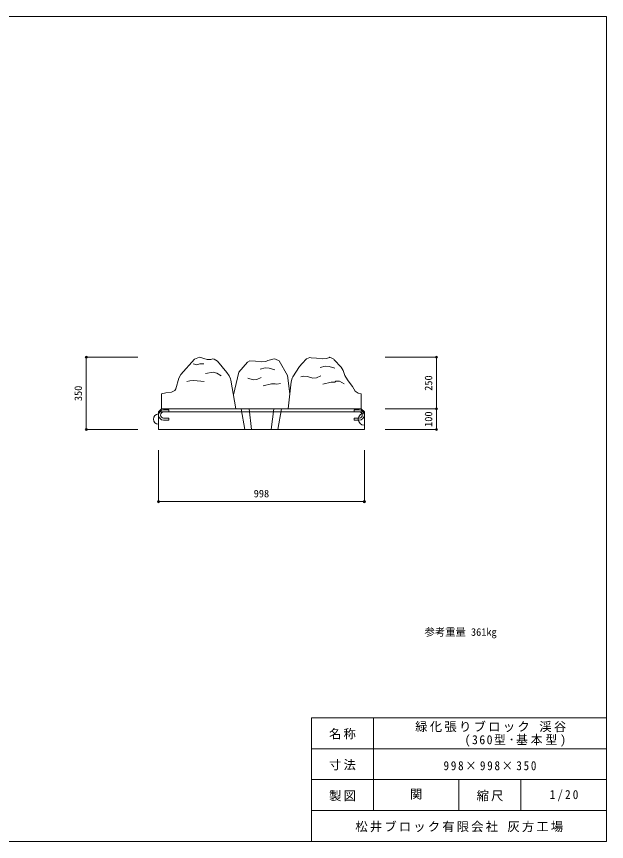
# Model space of a CAD drawing. Units: millimetres, scale not verified. Extents: x 110 to 5830, y 100 to 4100.
# Drawn here: x 2970 to 5830, y 100 to 4100 of the extents above; entities that cross this region are included whole.
import ezdxf
from ezdxf.enums import TextEntityAlignment as Align

# ---------------------------------------------------------------- set-up
doc = ezdxf.new("R2010")
doc.units = ezdxf.units.MM
doc.header["$LTSCALE"] = 20
doc.header["$PDMODE"] = 32
doc.header["$PDSIZE"] = 10
for name, color, linetype, lineweight in [('_0-0_', 7, 'Continuous', 18), ('_0-1_', 7, 'Continuous', 18), ('_0-2_', 4, 'Continuous', 9)]:
    doc.layers.add(name, color=color, linetype=linetype, lineweight=lineweight)
doc.styles.add('ＭＳ ゴシック', font='')
doc.styles.get('ＭＳ ゴシック').set_extended_font_data('MS Gothic')

msp = doc.modelspace()

# ---------------------------------------------------------------- linework, layer by layer
at = {"layer": '_0-0_'}
for p, q in [((110, 4100), (5830, 4100)), ((5830, 100), (5830, 4100)), ((5830, 700), (4400, 700)), ((4400, 100), (4400, 700)), ((4700, 250), (4700, 700)), ((5830, 550), (4400, 550)), ((5830, 400), (4400, 400)), ((5115, 250), (5115, 400)), ((5415, 250), (5415, 400)), ((5830, 250), (4400, 250)), ((110, 100), (5830, 100))]:
    msp.add_line(p, q, dxfattribs=at)
at = {"layer": '_0-1_'}
for p, q in [((3832.06, 2439.06), (3857.32, 2447.8)), ((3857.32, 2447.8), (3894.45, 2436.79)), ((3921.78, 2440.79), (3912.06, 2437.69)), ((3928.13, 2438.94), (3921.78, 2440.79)), ((4375.48, 2440.6), (4353.96, 2418.28)), ((4375.48, 2440.6), (4392.28, 2446.11)), ((4392.28, 2446.11), (4397.9, 2445.15)), ((4397.9, 2445.15), (4424.26, 2443.84)), ((4455.22, 2439.84), (4424.26, 2443.84)), ((4455.22, 2439.84), (4474.42, 2442.28)), ((4474.42, 2442.28), (4484.92, 2446.47)), ((4487.68, 2447.16), (4484.92, 2446.47)), ((4488.69, 2447.72), (4487.68, 2447.16)), ((4489.64, 2447.8), (4488.69, 2447.72)), ((4489.64, 2447.8), (4507.61, 2437.82)), ((3766.63, 2363.67), (3832.06, 2439.06)), ((3825.94, 2416.45), (3843.65, 2411.06)), ((3859.08, 2416.2), (3843.65, 2411.06)), ((3859.08, 2416.2), (3878.13, 2416.45)), ((3894.45, 2436.79), (3912.06, 2437.69)), ((3928.13, 2438.94), (3944.17, 2428.5)), ((3928.13, 2438.94), (3944.17, 2428.5)), ((3944.17, 2428.5), (3989.97, 2373.91)), ((4048.55, 2376.26), (4089.65, 2423.93)), ((4089.65, 2423.93), (4101.54, 2430.73)), ((4101.54, 2430.73), (4127.95, 2429.41)), ((4158.9, 2425.41), (4127.95, 2429.41)), ((4158.9, 2425.41), (4178.11, 2427.85)), ((4178.11, 2427.85), (4188.6, 2432.05)), ((4219.42, 2439.75), (4188.6, 2432.05)), ((4226.26, 2438.82), (4219.42, 2439.75)), ((4226.26, 2438.82), (4242.55, 2429.77)), ((4242.55, 2429.77), (4283.63, 2359.82)), ((4341.7, 2402.61), (4310.14, 2352.31)), ((4341.7, 2402.61), (4353.96, 2418.28)), ((4465.73, 2404.2), (4442.07, 2398.94)), ((4465.73, 2404.2), (4485.07, 2403.49)), ((4485.07, 2403.49), (4512.63, 2395.23)), ((4507.61, 2437.82), (4509.33, 2435.74)), ((4543.05, 2399.91), (4509.33, 2435.74)), ((3757.35, 2346.49), (3766.63, 2363.67)), ((3923.47, 2375.08), (3886.92, 2369.23)), ((3923.47, 2375.08), (3941.72, 2371.21)), ((3962.09, 2357.97), (3941.72, 2371.21)), ((3989.97, 2373.91), (4000.41, 2357.09)), ((4021.58, 2265.26), (4048.55, 2376.26)), ((4175.57, 2396.15), (4151.91, 2390.9)), ((4175.57, 2396.15), (4194.91, 2395.45)), ((4194.91, 2395.45), (4222.47, 2387.18)), ((4543.05, 2399.91), (4553.42, 2383.26)), ((4562.22, 2359.8), (4553.42, 2383.26)), ((3742.5, 2294.08), (3757.35, 2346.49)), ((3796.42, 2330.56), (3810.32, 2333.64)), ((3830.04, 2334.88), (3810.32, 2333.64)), ((3830.04, 2334.88), (3879.5, 2330.24)), ((4006.76, 2342.58), (4000.41, 2357.09)), ((4009.63, 2336.03), (4006.76, 2342.58)), ((4009.63, 2336.03), (4032.98, 2197.8)), ((4090.84, 2346.89), (4116.43, 2338.36)), ((4134.86, 2339.67), (4116.43, 2338.36)), ((4134.86, 2339.67), (4155.63, 2350.05)), ((4231.42, 2317.52), (4249.12, 2320.65)), ((4283.63, 2359.82), (4295.13, 2270.71)), ((4301.07, 2327.9), (4287.55, 2197.8)), ((4301.07, 2327.9), (4306.96, 2346.59)), ((4306.96, 2346.59), (4310.14, 2352.31)), ((4361.76, 2355.92), (4348.36, 2352.95)), ((4381.01, 2354.93), (4361.76, 2355.92)), ((4381.01, 2354.93), (4406.59, 2346.4)), ((4425.02, 2347.71), (4406.59, 2346.4)), ((4425.02, 2347.71), (4445.79, 2358.09)), ((4495.52, 2327.73), (4455.07, 2317.25)), ((4495.52, 2327.73), (4512.56, 2327.52)), ((4518.43, 2331.79), (4512.56, 2327.52)), ((4518.43, 2331.79), (4535.18, 2332.67)), ((4535.18, 2332.67), (4558.86, 2319.01)), ((4566.89, 2351.17), (4562.22, 2359.8)), ((4577.58, 2334.32), (4566.89, 2351.17)), ((4577.58, 2334.32), (4598.69, 2305.6)), ((3737.56, 2287.26), (3721.73, 2278.29)), ((3737.56, 2287.26), (3742.5, 2294.08)), ((4205.36, 2319.69), (4164.91, 2309.2)), ((4205.36, 2319.69), (4224.65, 2319.45)), ((4231.42, 2317.52), (4224.65, 2319.45)), ((4611.27, 2284.04), (4598.69, 2305.6)), ((4626.08, 2273.27), (4611.27, 2284.04)), ((3693.36, 2275.81), (3673.35, 2269.94)), ((3673.35, 2197.8), (3673.35, 2269.94)), ((3721.73, 2278.29), (3693.36, 2275.81)), ((4626.08, 2273.27), (4641.35, 2269.94)), ((4641.35, 2197.8), (4641.35, 2269.94)), ((3658.35, 2182.8), (3673.35, 2197.8)), ((3658.35, 2182.8), (4656.35, 2182.8)), ((3658.35, 2182.8), (3658.35, 2097.8)), ((3673.35, 2197.8), (4641.35, 2197.8)), ((3708.35, 2192.8), (3683.35, 2192.8)), ((3708.35, 2182.8), (3683.35, 2182.8)), ((3708.35, 2192.8), (3708.35, 2182.8)), ((4059.85, 2197.8), (4077.35, 2097.8)), ((4109.85, 2097.8), (4097.35, 2197.8)), ((4204.85, 2097.8), (4217.35, 2197.8)), ((4254.85, 2197.8), (4237.35, 2097.8)), ((4606.35, 2192.8), (4631.35, 2192.8)), ((4606.35, 2192.8), (4606.35, 2182.8)), ((4606.35, 2182.8), (4631.35, 2182.8)), ((4641.35, 2197.8), (4656.35, 2182.8)), ((4656.35, 2097.8), (4656.35, 2182.8)), ((3708.35, 2152.8), (3683.35, 2152.8)), ((3708.35, 2142.8), (3683.35, 2142.8)), ((3708.35, 2152.8), (3708.35, 2142.8)), ((4606.35, 2152.8), (4631.35, 2152.8)), ((4606.35, 2152.8), (4606.35, 2142.8)), ((4606.35, 2142.8), (4631.35, 2142.8)), ((3658.35, 2097.8), (4656.35, 2097.8))]:
    msp.add_line(p, q, dxfattribs=at)
for centre, radius, start, end in [((3658.35, 2147.8), 25, 90, 270), ((3683.35, 2167.8), 25, 90, 270), ((3683.35, 2167.8), 15, 90, 270), ((4656.35, 2147.8), 30, 90, 270), ((4631.35, 2167.8), 25, 270, 90), ((4631.35, 2167.8), 15, 270, 90)]:
    msp.add_arc(centre, radius, start, end, dxfattribs=at)
at = {"layer": '_0-2_'}
for p, q in [((3308.35, 2097.8), (3308.35, 2447.8)), ((3308.35, 2447.8), (3558.35, 2447.8)), ((5006.35, 2447.8), (4756.35, 2447.8)), ((5006.35, 2097.8), (5006.35, 2447.8)), ((5006.35, 2197.8), (4756.35, 2197.8)), ((3308.35, 2097.8), (3558.35, 2097.8)), ((5006.35, 2097.8), (4756.35, 2097.8)), ((3658.35, 1747.8), (3658.35, 1997.8)), ((4656.35, 1747.8), (4656.35, 1997.8)), ((3658.35, 1747.8), (4656.35, 1747.8)), ((4106.35, 1747.8), (4207.35, 1747.8))]:
    msp.add_line(p, q, dxfattribs=at)
for p in [(3308.35, 2447.8), (5006.35, 2447.8), (5006.35, 2197.8), (3308.35, 2097.8), (5006.35, 2097.8), (3658.35, 1747.8), (4656.35, 1747.8)]:
    msp.add_point(p, dxfattribs=at)

# ---------------------------------------------------------------- texts
at = {"layer": '_0-0_', "style": 'ＭＳ ゴシック'}
msp.add_text('関', height=43.99, dxfattribs=at).set_placement((4877.5, 295), align=Align.BOTTOM_LEFT)
at = {"layer": '_0-0_', "char_height": 43.99, "attachment_point": 7, "style": 'ＭＳ ゴシック'}
for s, insert in [('\\T1.18;緑化張りブロック\\~渓谷', (4902.5, 630)), ('\\T1.17;名称', (4485, 595)), ('\\T1.25;\\W0.95;(360型･基本型)', (5142.5, 560)), ('\\T1.17;寸法', (4485, 445)), ('\\T1.31;\\W0.9;998×998×350', (5040, 445)), ('\\T1.17;製図', (4485, 295)), ('\\T1.17;縮尺', (5200, 295)), ('\\T1.38;\\W0.9;1/20', (5555, 295)), ('\\T1.17;松井ブロック有限会社\\~灰方工場', (4612.5, 145))]:
    msp.add_mtext(s, dxfattribs=dict(at, insert=insert))
at = {"layer": '_0-2_', "style": 'ＭＳ ゴシック'}
for s, p in [('250', (4996.35, 2285.3)), ('350', (3298.35, 2235.3)), ('100', (4996.35, 2110.3))]:
    msp.add_text(s, height=36.66, rotation=90, dxfattribs=at).set_placement(p, align=Align.BOTTOM_LEFT)
for s, p in [('998', (4119.85, 1757.8)), ('参考重量 361㎏', (4948.14, 1086.36))]:
    msp.add_text(s, height=36.66, dxfattribs=at).set_placement(p, align=Align.BOTTOM_LEFT)

doc.saveas('drawing.dxf')
